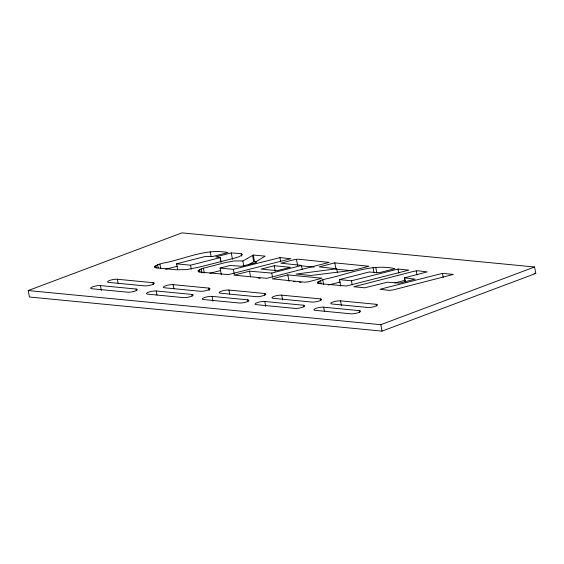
<?xml version="1.0" encoding="UTF-8"?>
<svg xmlns="http://www.w3.org/2000/svg" width="564" height="564" viewBox="0 0 564 564"><rect width="100%" height="100%" fill="white"/><g stroke="black" fill="none" stroke-linecap="round" stroke-linejoin="round"><path stroke-width="0.85" d="M177.646 269.5L176.581 263.853L177.075 263.663L205.507 256.409L212.416 256.564L227.941 252.601C205.712 248.047 184.132 259.433 162.721 263.205L157.61 264.749L154.402 266.8L155.608 267.674L157.257 267.928L176.074 269.754L186.677 269.613L200.354 266.85L234.116 258.241L239.228 256.705L242.442 254.653L241.265 253.779L239.644 253.525L231.275 252.926L215.751 256.881L220.263 257.6L221.025 261.633M339.366 279.603L369.117 272.003L379.205 272.701L394.722 268.746L394.215 268.485C370.724 263.571 348.115 274.344 325.625 278.976L320.507 280.512L317.299 282.564L318.477 283.438L320.098 283.692L346.451 286.033L408.879 270.114L398.057 269.07L351.464 280.78L339.366 279.603L340.755 286.152M220.087 268.062L230.19 265.461L241.526 266.271L255.027 262.972L256.366 262.493L255.295 262.189L265.179 256.134L253.285 255.062L242.865 260.984L234.483 260.921L225.135 262.655L203.414 268.189L199.487 269.67L197.929 271.002L199.085 271.883L200.706 272.137L228.448 274.612L290.876 258.693L279.941 257.635L233.348 269.345L220.087 268.062L221.307 274.52M248.597 264.742L253.751 261.717L256.338 261.477M28.2 290.552L181.975 232.869L534.58 266.991L535.8 273.448L382.025 331.131L29.42 297.009L28.2 290.552L380.806 324.681L534.58 266.991M220.263 257.6L190.569 265.207L176.581 263.853M301.507 265.461L271.756 273.061L249.521 271.192L233.997 275.147L266.744 278.32L329.172 262.401L298.074 259.179L294.246 259.651L280.9 263.191L301.345 265.369L302.276 269.5M404.402 277.848L427.181 271.89L417.952 270.783L414.068 271.249L353.832 286.745L364.753 287.802L387.426 282.197L399.686 283.107L415.111 279.159L404.402 277.848L405.171 281.88M165.633 269.232L177.448 266.222M328.53 284.996L340.346 281.986M394.835 282.924L405.065 280.315M209.921 273.251L220.602 270.558M336.708 268.788L296.072 274.062L310.834 275.486L353.649 270.212L368.919 266.25L334.804 262.873L319.203 266.899L336.708 268.788L337.469 272.828M287.823 274.901L272.299 278.856L304.835 282.212L308.67 281.746L322.016 278.207L287.823 274.901L289.043 281.351M274.238 265.75L261.097 269.091L277.248 270.657L290.389 267.308L274.238 265.75L275.303 271.397M442.444 273.364L380.016 289.276L389.301 290.389L393.129 289.917L453.378 274.421L442.444 273.364L443.205 277.396M534.045 273.279L535.8 273.448M301.042 265.806L314.148 267.075M337.596 269.345L352.317 270.769M258.453 278.193L260.18 278.355M293.287 281.563L295.021 281.732M299.343 282.148L301.077 282.317M152.957 282.691A5.619 1.262 -10.7 0 1 152.294 284.623A5.619 1.262 -10.7 0 1 144.504 285.863L108.887 282.416A5.619 1.262 -10.7 0 1 109.55 280.484A5.619 1.262 -10.7 0 1 117.34 279.243L152.957 282.691L153.26 284.305M208.751 288.091A5.619 1.262 -10.7 0 1 208.088 290.023A5.619 1.262 -10.7 0 1 200.305 291.264L164.688 287.816A5.619 1.262 -10.7 0 1 165.351 285.885A5.619 1.262 -10.7 0 1 173.134 284.644L208.751 288.091L209.209 290.516M264.551 293.491A5.619 1.262 -10.7 0 1 263.889 295.423A5.619 1.262 -10.7 0 1 256.105 296.664L220.489 293.217A5.619 1.262 -10.7 0 1 221.151 291.285A5.619 1.262 -10.7 0 1 228.935 290.044L264.551 293.491L264.861 295.106M320.352 298.892A5.619 1.262 -10.7 0 1 319.689 300.823A5.619 1.262 -10.7 0 1 311.906 302.064L273.258 298.321A5.619 1.262 -10.7 0 1 273.921 296.396A5.619 1.262 -10.7 0 1 281.704 295.155L320.352 298.892L320.655 300.506M376.153 304.292A5.619 1.262 -10.7 0 1 375.49 306.224A5.619 1.262 -10.7 0 1 367.707 307.465L332.083 304.017A5.619 1.262 -10.7 0 1 332.746 302.085A5.619 1.262 -10.7 0 1 340.536 300.845L376.153 304.292L376.456 305.907M136.058 289.029A5.619 1.262 -10.7 0 1 135.395 290.961A5.619 1.262 -10.7 0 1 127.605 292.201L91.988 288.754A5.619 1.262 -10.7 0 1 92.651 286.822A5.619 1.262 -10.7 0 1 100.441 285.581L136.058 289.029L136.361 290.643M191.859 294.429A5.619 1.262 -10.7 0 1 191.189 296.361A5.619 1.262 -10.7 0 1 183.406 297.602L147.789 294.154A5.619 1.262 -10.7 0 1 148.452 292.222A5.619 1.262 -10.7 0 1 156.235 290.982L191.859 294.429L192.162 296.044M247.652 299.829A5.619 1.262 -10.7 0 1 246.99 301.761A5.619 1.262 -10.7 0 1 239.207 303.002L203.59 299.554A5.619 1.262 -10.7 0 1 204.253 297.623A5.619 1.262 -10.7 0 1 212.036 296.382L247.652 299.829L247.963 301.444M303.453 305.23A5.619 1.262 -10.7 0 1 302.79 307.161A5.619 1.262 -10.7 0 1 295.007 308.402L256.359 304.659A5.619 1.262 -10.7 0 1 257.022 302.734A5.619 1.262 -10.7 0 1 264.805 301.493L303.453 305.23L303.756 306.844M359.254 310.63A5.619 1.262 -10.7 0 1 358.591 312.562A5.619 1.262 -10.7 0 1 350.808 313.803L315.191 310.355A5.619 1.262 -10.7 0 1 315.854 308.423A5.619 1.262 -10.7 0 1 323.637 307.183L359.254 310.63L359.557 312.244M416.26 270.833L417.022 274.865M404.599 277.939L405.361 281.979M398.057 269.07L398.819 273.103M375.744 267.357L376.815 273.004M373.065 267.604L373.981 272.447M380.806 324.681L382.025 331.131M351.464 280.78L352.225 284.813M334.804 262.873L336.024 269.331M340.536 300.845L341.453 305.688M322.77 279.758L323.687 284.601M320.507 280.512L321.12 283.741M318.836 281.239L319.294 283.664M323.637 307.183L324.399 311.222M317.751 281.937L318.054 283.551M296.424 259.236L297.644 265.686M279.941 257.635L280.703 261.675M281.704 295.155L282.62 299.992M271.756 273.061L272.518 277.1M264.805 301.493L265.722 306.337M253.285 255.062L254.505 261.52M252.531 255.266L253.751 261.717M249.521 271.192L250.585 276.839M242.865 260.984L243.775 265.827M241.265 253.779L241.723 256.197M231.275 252.926L232.495 259.384M233.348 269.345L234.264 274.189M228.935 290.044L229.696 294.084M220.094 257.508L221.01 262.345M210.196 251.84L211.112 256.683M212.036 296.382L212.952 301.225M203.414 268.189L204.323 273.032M201.165 268.943L201.926 272.976M199.487 269.67L199.945 272.088M198.387 270.375L198.697 271.989M190.569 265.207L191.33 269.239M173.134 284.644L173.902 288.683M159.873 263.994L160.789 268.831M157.61 264.749L158.223 267.978M155.939 265.475L156.397 267.893M154.846 266.173L155.156 267.787M156.235 290.982L157.003 295.021M117.34 279.243L118.102 283.283M100.441 285.581L101.351 290.425"/></g></svg>
